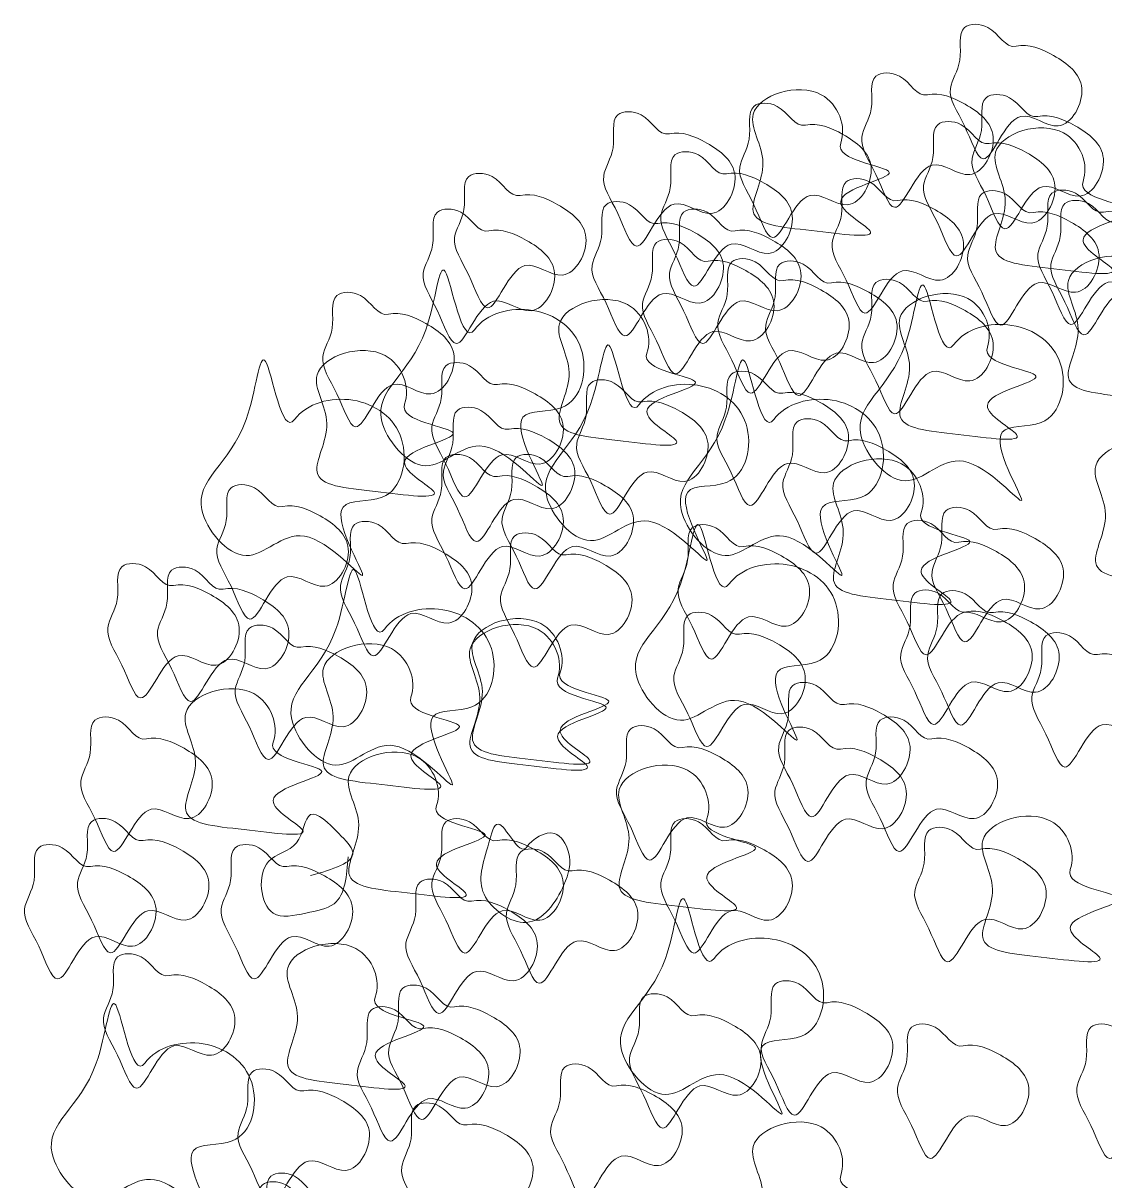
# Model space of a CAD drawing. Header units: millimetres. Extents: x -37049 to 129367, y 25385 to 90033.
# Drawn here: x 27670 to 28342, y 54739 to 55459 of the extents above; entities that cross this region are included whole.
import ezdxf

# ---------------------------------------------------------------- set-up
doc = ezdxf.new("R2010")
doc.units = ezdxf.units.MM
doc.header["$MEASUREMENT"] = 0
doc.layers.add('NCAY', color=3, linetype='Continuous', lineweight=13)

# ---------------------------------------------------------------- blocks, each defined once
blk = doc.blocks.new('A$C012920D8')
at = {"layer": 'NCAY', "color": 7}
for points, knots in [([(287.95, 600.75), (291.87, 601.61), (300.22, 598.2), (312.16, 589.13), (302.34, 570.81), (286.6, 585.87), (278.36, 557.51), (272.15, 577.49), (265.11, 586.58), (272.2, 596.07), (268.79, 607.92), (281.49, 607.9), (284.53, 600), (287.95, 600.75)], [0, 0, 0, 0, 35.805676, 75.812995, 116.743905, 152.549581, 204.804074, 239.782103, 276.844786, 304.278996, 334.948333, 356.659955, 387.961927, 387.961927, 387.961927, 387.961927]), ([(260.4, 585.63), (264.32, 586.49), (272.67, 583.08), (284.61, 574.01), (274.79, 555.69), (259.05, 570.75), (250.81, 542.39), (244.6, 562.37), (237.56, 571.46), (244.65, 580.95), (241.24, 592.8), (253.94, 592.78), (256.97, 584.88), (260.4, 585.63)], [0, 0, 0, 0, 35.805676, 75.812995, 116.743905, 152.549581, 204.804074, 239.782103, 276.844786, 304.278996, 334.948333, 356.659955, 387.961927, 387.961927, 387.961927, 387.961927]), ([(233.39, 570.58), (235.29, 575.66), (229.18, 592.46), (199.25, 582.94), (213.14, 564.9), (200.82, 545.54), (221.95, 544.02), (252.18, 539.61), (222.41, 554.86), (264.52, 562.12), (231.34, 565.08), (233.39, 570.58)], [0, 0, 0, 0, 48.398014, 113.887852, 159.708756, 205.529659, 262.421935, 316.401106, 354.547378, 406.989236, 459.430999, 459.430999, 459.430999, 459.430999]), ([(222.43, 576.22), (226.35, 577.08), (234.7, 573.67), (246.64, 564.6), (236.82, 546.28), (221.08, 561.34), (212.84, 532.99), (206.63, 552.96), (199.59, 562.05), (206.68, 571.54), (203.27, 583.39), (215.97, 583.37), (219.01, 575.48), (222.43, 576.22)], [0, 0, 0, 0, 35.805676, 75.812995, 116.743905, 152.549581, 204.804074, 239.782103, 276.844786, 304.278996, 334.948333, 356.659955, 387.961927, 387.961927, 387.961927, 387.961927]), ([(294.67, 578.91), (298.59, 579.77), (306.94, 576.36), (318.88, 567.29), (309.06, 548.97), (293.32, 564.03), (285.08, 535.67), (278.87, 555.65), (271.83, 564.74), (278.92, 574.23), (275.51, 586.08), (288.21, 586.06), (291.25, 578.16), (294.67, 578.91)], [0, 0, 0, 0, 35.805676, 75.812995, 116.743905, 152.549581, 204.804074, 239.782103, 276.844786, 304.278996, 334.948333, 356.659955, 387.961927, 387.961927, 387.961927, 387.961927]), ([(180.1, 573.54), (184.01, 574.39), (192.36, 570.99), (204.3, 561.92), (194.49, 543.59), (178.75, 558.65), (170.51, 530.3), (164.29, 550.28), (157.26, 559.36), (164.35, 568.86), (160.94, 580.71), (173.64, 580.69), (176.67, 572.79), (180.1, 573.54)], [0, 0, 0, 0, 35.805676, 75.812995, 116.743905, 152.549581, 204.804074, 239.782103, 276.844786, 304.278996, 334.948333, 356.659955, 387.961927, 387.961927, 387.961927, 387.961927]), ([(279.61, 570.51), (283.53, 571.37), (291.88, 567.96), (303.81, 558.89), (294, 540.57), (278.26, 555.63), (270.02, 527.27), (263.81, 547.25), (256.77, 556.34), (263.86, 565.83), (260.45, 577.68), (273.15, 577.66), (276.18, 569.76), (279.61, 570.51)], [0, 0, 0, 0, 35.805676, 75.812995, 116.743905, 152.549581, 204.804074, 239.782103, 276.844786, 304.278996, 334.948333, 356.659955, 387.961927, 387.961927, 387.961927, 387.961927]), ([(308.77, 558.7), (310.66, 563.78), (304.56, 580.58), (274.62, 571.05), (288.51, 553.02), (276.19, 533.65), (297.32, 532.13), (327.55, 527.72), (297.79, 542.97), (339.9, 550.23), (306.71, 553.2), (308.77, 558.7)], [0, 0, 0, 0, 48.398014, 113.887852, 159.708756, 205.529659, 262.421935, 316.401106, 354.547378, 406.989236, 459.430999, 459.430999, 459.430999, 459.430999]), ([(197.9, 561.1), (201.82, 561.96), (210.17, 558.55), (222.11, 549.48), (212.3, 531.16), (196.55, 546.22), (188.32, 517.87), (182.1, 537.84), (175.07, 546.93), (182.16, 556.42), (178.74, 568.27), (191.45, 568.25), (194.48, 560.36), (197.9, 561.1)], [0, 0, 0, 0, 35.805676, 75.812995, 116.743905, 152.549581, 204.804074, 239.782103, 276.844786, 304.278996, 334.948333, 356.659955, 387.961927, 387.961927, 387.961927, 387.961927]), ([(133.73, 554.38), (137.65, 555.24), (146, 551.83), (157.93, 542.76), (148.12, 524.44), (132.38, 539.5), (124.14, 511.15), (117.93, 531.12), (110.89, 540.21), (117.98, 549.7), (114.57, 561.55), (127.27, 561.53), (130.3, 553.64), (133.73, 554.38)], [0, 0, 0, 0, 35.805676, 75.812995, 116.743905, 152.549581, 204.804074, 239.782103, 276.844786, 304.278996, 334.948333, 356.659955, 387.961927, 387.961927, 387.961927, 387.961927]), ([(251.16, 552.75), (255.08, 553.61), (263.43, 550.2), (275.36, 541.13), (265.55, 522.81), (249.81, 537.87), (241.57, 509.51), (235.36, 529.49), (228.32, 538.58), (235.41, 548.07), (232, 559.92), (244.7, 559.9), (247.73, 552), (251.16, 552.75)], [0, 0, 0, 0, 35.805676, 75.812995, 116.743905, 152.549581, 204.804074, 239.782103, 276.844786, 304.278996, 334.948333, 356.659955, 387.961927, 387.961927, 387.961927, 387.961927]), ([(293.33, 549.01), (297.25, 549.86), (305.6, 546.46), (317.53, 537.39), (307.72, 519.06), (291.98, 534.12), (283.74, 505.77), (277.53, 525.75), (270.49, 534.83), (277.58, 544.33), (274.17, 556.18), (286.87, 556.16), (289.9, 548.26), (293.33, 549.01)], [0, 0, 0, 0, 35.805676, 75.812995, 116.743905, 152.549581, 204.804074, 239.782103, 276.844786, 304.278996, 334.948333, 356.659955, 387.961927, 387.961927, 387.961927, 387.961927]), ([(315.17, 549.2), (319.09, 550.06), (327.44, 546.65), (339.38, 537.58), (329.56, 519.25), (313.82, 534.32), (305.58, 505.96), (299.37, 525.94), (292.33, 535.02), (299.42, 544.52), (296.01, 556.37), (308.71, 556.35), (311.75, 548.45), (315.17, 549.2)], [0, 0, 0, 0, 35.805676, 75.812995, 116.743905, 152.549581, 204.804074, 239.782103, 276.844786, 304.278996, 334.948333, 356.659955, 387.961927, 387.961927, 387.961927, 387.961927]), ([(176.47, 545.65), (180.39, 546.5), (188.74, 543.1), (200.68, 534.03), (190.87, 515.7), (175.12, 530.76), (166.89, 502.41), (160.67, 522.39), (153.64, 531.47), (160.73, 540.97), (157.32, 552.82), (170.02, 552.8), (173.05, 544.9), (176.47, 545.65)], [0, 0, 0, 0, 35.805676, 75.812995, 116.743905, 152.549581, 204.804074, 239.782103, 276.844786, 304.278996, 334.948333, 356.659955, 387.961927, 387.961927, 387.961927, 387.961927]), ([(319.2, 545.98), (323.12, 546.84), (331.47, 543.43), (343.41, 534.36), (333.59, 516.04), (317.85, 531.1), (309.61, 502.75), (303.4, 522.72), (296.36, 531.81), (303.45, 541.3), (300.04, 553.15), (312.74, 553.13), (315.77, 545.24), (319.2, 545.98)], [0, 0, 0, 0, 35.805676, 75.812995, 116.743905, 152.549581, 204.804074, 239.782103, 276.844786, 304.278996, 334.948333, 356.659955, 387.961927, 387.961927, 387.961927, 387.961927]), ([(123.98, 543.3), (127.9, 544.15), (136.25, 540.75), (148.19, 531.68), (138.38, 513.35), (122.63, 528.41), (114.4, 500.06), (108.18, 520.04), (101.15, 529.12), (108.24, 538.62), (104.82, 550.47), (117.53, 550.45), (120.56, 542.55), (123.98, 543.3)], [0, 0, 0, 0, 35.805676, 75.812995, 116.743905, 152.549581, 204.804074, 239.782103, 276.844786, 304.278996, 334.948333, 356.659955, 387.961927, 387.961927, 387.961927, 387.961927]), ([(200.59, 543.3), (204.51, 544.15), (212.86, 540.75), (224.8, 531.68), (214.98, 513.35), (199.24, 528.41), (191, 500.06), (184.79, 520.04), (177.75, 529.12), (184.84, 538.62), (181.43, 550.47), (194.13, 550.45), (197.17, 542.55), (200.59, 543.3)], [0, 0, 0, 0, 35.805676, 75.812995, 116.743905, 152.549581, 204.804074, 239.782103, 276.844786, 304.278996, 334.948333, 356.659955, 387.961927, 387.961927, 387.961927, 387.961927]), ([(192.19, 533.89), (196.11, 534.74), (204.46, 531.34), (216.4, 522.27), (206.58, 503.94), (190.84, 519), (182.6, 490.65), (176.39, 510.63), (169.35, 519.71), (176.44, 529.21), (173.03, 541.06), (185.73, 541.04), (188.77, 533.14), (192.19, 533.89)], [0, 0, 0, 0, 35.805676, 75.812995, 116.743905, 152.549581, 204.804074, 239.782103, 276.844786, 304.278996, 334.948333, 356.659955, 387.961927, 387.961927, 387.961927, 387.961927]), ([(331.44, 518.87), (333.34, 523.95), (327.23, 540.75), (297.3, 531.23), (311.19, 513.19), (298.87, 493.83), (320, 492.31), (350.23, 487.9), (320.46, 503.14), (362.58, 510.4), (329.39, 513.37), (331.44, 518.87)], [0, 0, 0, 0, 48.398014, 113.887852, 159.708756, 205.529659, 262.421935, 316.401106, 354.547378, 406.989236, 459.430999, 459.430999, 459.430999, 459.430999]), ([(119.45, 512.57), (123.18, 517.74), (138.45, 521.71), (156.61, 509.02), (151.81, 485.1), (125.76, 489.78), (150.41, 450.49), (121.66, 485.78), (104.57, 462.64), (81.73, 491.24), (105.8, 500.99), (109.52, 546.8), (115.5, 507.1), (119.45, 512.57)], [0, 0, 0, 0, 56.892276, 114.471428, 171.309369, 208.400434, 273.823839, 338.674885, 395.567161, 454.351888, 547.396135, 604.234076, 664.52702, 664.52702, 664.52702, 664.52702]), ([(215.59, 527.89), (219.51, 528.74), (227.86, 525.34), (239.8, 516.27), (229.99, 497.94), (214.24, 513), (206.01, 484.65), (199.79, 504.63), (192.76, 513.71), (199.85, 523.21), (196.43, 535.06), (209.14, 535.04), (212.17, 527.14), (215.59, 527.89)], [0, 0, 0, 0, 35.805676, 75.812995, 116.743905, 152.549581, 204.804074, 239.782103, 276.844786, 304.278996, 334.948333, 356.659955, 387.961927, 387.961927, 387.961927, 387.961927]), ([(230.5, 527.17), (234.41, 528.02), (242.76, 524.62), (254.7, 515.55), (244.89, 497.22), (229.15, 512.28), (220.91, 483.93), (214.69, 503.91), (207.66, 512.99), (214.75, 522.49), (211.34, 534.34), (224.04, 534.32), (227.07, 526.42), (230.5, 527.17)], [0, 0, 0, 0, 35.805676, 75.812995, 116.743905, 152.549581, 204.804074, 239.782103, 276.844786, 304.278996, 334.948333, 356.659955, 387.961927, 387.961927, 387.961927, 387.961927]), ([(268.53, 507.92), (272.26, 513.09), (287.54, 517.06), (305.69, 504.36), (300.9, 480.44), (274.84, 485.12), (299.49, 445.84), (270.74, 481.13), (253.65, 457.99), (230.81, 486.59), (254.88, 496.34), (258.61, 542.15), (264.58, 502.44), (268.53, 507.92)], [0, 0, 0, 0, 56.892276, 114.471428, 171.309369, 208.400434, 273.823839, 338.674885, 395.567161, 454.351888, 547.396135, 604.234076, 664.52702, 664.52702, 664.52702, 664.52702]), ([(260.4, 521.46), (264.32, 522.31), (272.67, 518.91), (284.61, 509.84), (274.79, 491.51), (259.05, 506.57), (250.81, 478.22), (244.6, 498.2), (237.56, 507.28), (244.65, 516.78), (241.24, 528.63), (253.94, 528.61), (256.97, 520.71), (260.4, 521.46)], [0, 0, 0, 0, 35.805676, 75.812995, 116.743905, 152.549581, 204.804074, 239.782103, 276.844786, 304.278996, 334.948333, 356.659955, 387.961927, 387.961927, 387.961927, 387.961927]), ([(279.01, 507.19), (280.91, 512.27), (274.8, 529.07), (244.87, 519.55), (258.76, 501.51), (246.44, 482.15), (267.57, 480.63), (297.8, 476.21), (268.03, 491.46), (310.14, 498.72), (276.96, 501.69), (279.01, 507.19)], [0, 0, 0, 0, 48.398014, 113.887852, 159.708756, 205.529659, 262.421935, 316.401106, 354.547378, 406.989236, 459.430999, 459.430999, 459.430999, 459.430999]), ([(92.74, 517.42), (96.65, 518.28), (105, 514.87), (116.94, 505.8), (107.13, 487.48), (91.39, 502.54), (83.15, 474.19), (76.93, 494.16), (69.9, 503.25), (76.99, 512.74), (73.58, 524.59), (86.28, 524.57), (89.31, 516.68), (92.74, 517.42)], [0, 0, 0, 0, 35.805676, 75.812995, 116.743905, 152.549581, 204.804074, 239.782103, 276.844786, 304.278996, 334.948333, 356.659955, 387.961927, 387.961927, 387.961927, 387.961927]), ([(173.11, 505.33), (175, 510.41), (168.9, 527.21), (138.96, 517.69), (152.85, 499.65), (140.53, 480.29), (161.66, 478.77), (191.89, 474.36), (162.13, 489.6), (204.24, 496.86), (171.05, 499.83), (173.11, 505.33)], [0, 0, 0, 0, 48.398014, 113.887852, 159.708756, 205.529659, 262.421935, 316.401106, 354.547378, 406.989236, 459.430999, 459.430999, 459.430999, 459.430999]), ([(97.74, 489.48), (99.63, 494.56), (93.53, 511.36), (63.59, 501.84), (77.48, 483.8), (65.16, 464.44), (86.29, 462.92), (116.52, 458.51), (86.76, 473.75), (128.87, 481.02), (95.68, 483.98), (97.74, 489.48)], [0, 0, 0, 0, 48.398014, 113.887852, 159.708756, 205.529659, 262.421935, 316.401106, 354.547378, 406.989236, 459.430999, 459.430999, 459.430999, 459.430999]), ([(170.7, 489.31), (174.42, 494.47), (189.7, 498.45), (207.86, 485.75), (203.06, 461.83), (177.01, 466.51), (201.66, 427.23), (172.9, 462.52), (155.82, 439.37), (132.97, 467.98), (157.04, 477.72), (160.77, 523.54), (166.74, 483.83), (170.7, 489.31)], [0, 0, 0, 0, 56.892276, 114.471428, 171.309369, 208.400434, 273.823839, 338.674885, 395.567161, 454.351888, 547.396135, 604.234076, 664.52702, 664.52702, 664.52702, 664.52702]), ([(63.54, 484.65), (67.27, 489.82), (82.55, 493.79), (100.7, 481.1), (95.91, 457.18), (69.85, 461.86), (94.5, 422.57), (65.75, 457.87), (48.66, 434.72), (25.82, 463.32), (49.89, 473.07), (53.62, 518.88), (59.59, 479.18), (63.54, 484.65)], [0, 0, 0, 0, 56.892276, 114.471428, 171.309369, 208.400434, 273.823839, 338.674885, 395.567161, 454.351888, 547.396135, 604.234076, 664.52702, 664.52702, 664.52702, 664.52702]), ([(212.62, 484.65), (216.35, 489.82), (231.63, 493.79), (249.78, 481.1), (244.99, 457.18), (218.94, 461.86), (243.59, 422.57), (214.83, 457.87), (197.74, 434.72), (174.9, 463.32), (198.97, 473.07), (202.7, 518.88), (208.67, 479.18), (212.62, 484.65)], [0, 0, 0, 0, 56.892276, 114.471428, 171.309369, 208.400434, 273.823839, 338.674885, 395.567161, 454.351888, 547.396135, 604.234076, 664.52702, 664.52702, 664.52702, 664.52702]), ([(126.67, 495.58), (130.59, 496.44), (138.94, 493.03), (150.88, 483.96), (141.06, 465.64), (125.32, 480.7), (117.08, 452.35), (110.87, 472.32), (103.83, 481.41), (110.92, 490.9), (107.51, 502.75), (120.21, 502.73), (123.25, 494.84), (126.67, 495.58)], [0, 0, 0, 0, 35.805676, 75.812995, 116.743905, 152.549581, 204.804074, 239.782103, 276.844786, 304.278996, 334.948333, 356.659955, 387.961927, 387.961927, 387.961927, 387.961927]), ([(171.7, 490.21), (175.61, 491.06), (183.96, 487.66), (195.9, 478.59), (186.09, 460.26), (170.35, 475.32), (162.11, 446.97), (155.89, 466.95), (148.86, 476.03), (155.95, 485.53), (152.54, 497.38), (165.24, 497.36), (168.27, 489.46), (171.7, 490.21)], [0, 0, 0, 0, 35.805676, 75.812995, 116.743905, 152.549581, 204.804074, 239.782103, 276.844786, 304.278996, 334.948333, 356.659955, 387.961927, 387.961927, 387.961927, 387.961927]), ([(215.38, 492.9), (219.29, 493.75), (227.64, 490.35), (239.58, 481.28), (229.77, 462.95), (214.03, 478.01), (205.79, 449.66), (199.57, 469.64), (192.54, 478.72), (199.63, 488.22), (196.22, 500.07), (208.92, 500.05), (211.95, 492.15), (215.38, 492.9)], [0, 0, 0, 0, 35.805676, 75.812995, 116.743905, 152.549581, 204.804074, 239.782103, 276.844786, 304.278996, 334.948333, 356.659955, 387.961927, 387.961927, 387.961927, 387.961927]), ([(130.24, 481.71), (134.16, 482.57), (142.51, 479.16), (154.45, 470.09), (144.63, 451.76), (128.89, 466.83), (120.65, 438.47), (114.44, 458.45), (107.4, 467.53), (114.49, 477.03), (111.08, 488.88), (123.78, 488.86), (126.82, 480.96), (130.24, 481.71)], [0, 0, 0, 0, 35.805676, 75.812995, 116.743905, 152.549581, 204.804074, 239.782103, 276.844786, 304.278996, 334.948333, 356.659955, 387.961927, 387.961927, 387.961927, 387.961927]), ([(235.87, 478.11), (239.79, 478.97), (248.14, 475.56), (260.08, 466.49), (250.26, 448.17), (234.52, 463.23), (226.28, 434.87), (220.07, 454.85), (213.03, 463.94), (220.12, 473.43), (216.71, 485.28), (229.41, 485.26), (232.45, 477.36), (235.87, 478.11)], [0, 0, 0, 0, 35.805676, 75.812995, 116.743905, 152.549581, 204.804074, 239.782103, 276.844786, 304.278996, 334.948333, 356.659955, 387.961927, 387.961927, 387.961927, 387.961927]), ([(339.94, 461.24), (341.83, 466.32), (335.73, 483.12), (305.79, 473.59), (319.68, 455.56), (307.36, 436.19), (328.49, 434.68), (358.72, 430.26), (328.96, 445.51), (371.07, 452.77), (337.88, 455.74), (339.94, 461.24)], [0, 0, 0, 0, 48.398014, 113.887852, 159.708756, 205.529659, 262.421935, 316.401106, 354.547378, 406.989236, 459.430999, 459.430999, 459.430999, 459.430999]), ([(126.67, 467.02), (130.59, 467.88), (138.94, 464.47), (150.88, 455.4), (141.06, 437.08), (125.32, 452.14), (117.08, 423.79), (110.87, 443.76), (103.83, 452.85), (110.92, 462.34), (107.51, 474.19), (120.21, 474.17), (123.25, 466.28), (126.67, 467.02)], [0, 0, 0, 0, 35.805676, 75.812995, 116.743905, 152.549581, 204.804074, 239.782103, 276.844786, 304.278996, 334.948333, 356.659955, 387.961927, 387.961927, 387.961927, 387.961927]), ([(148.51, 467.02), (152.43, 467.88), (160.78, 464.47), (172.72, 455.4), (162.9, 437.08), (147.16, 452.14), (138.92, 423.79), (132.71, 443.76), (125.67, 452.85), (132.76, 462.34), (129.35, 474.19), (142.05, 474.17), (145.09, 466.28), (148.51, 467.02)], [0, 0, 0, 0, 35.805676, 75.812995, 116.743905, 152.549581, 204.804074, 239.782103, 276.844786, 304.278996, 334.948333, 356.659955, 387.961927, 387.961927, 387.961927, 387.961927]), ([(258.4, 455.8), (260.29, 460.88), (254.19, 477.68), (224.25, 468.16), (238.14, 450.12), (225.82, 430.76), (246.95, 429.24), (277.18, 424.83), (247.42, 440.08), (289.53, 447.34), (256.34, 450.3), (258.4, 455.8)], [0, 0, 0, 0, 48.398014, 113.887852, 159.708756, 205.529659, 262.421935, 316.401106, 354.547378, 406.989236, 459.430999, 459.430999, 459.430999, 459.430999]), ([(59.81, 457.62), (63.73, 458.47), (72.08, 455.07), (84.01, 446), (74.2, 427.67), (58.46, 442.73), (50.22, 414.38), (44.01, 434.36), (36.97, 443.44), (44.06, 452.94), (40.65, 464.79), (53.35, 464.77), (56.38, 456.87), (59.81, 457.62)], [0, 0, 0, 0, 35.805676, 75.812995, 116.743905, 152.549581, 204.804074, 239.782103, 276.844786, 304.278996, 334.948333, 356.659955, 387.961927, 387.961927, 387.961927, 387.961927]), ([(282.24, 450.56), (286.16, 451.42), (294.51, 448.01), (306.45, 438.94), (296.63, 420.61), (280.89, 435.68), (272.65, 407.32), (266.44, 427.3), (259.4, 436.38), (266.49, 445.88), (263.08, 457.73), (275.78, 457.71), (278.81, 449.81), (282.24, 450.56)], [0, 0, 0, 0, 35.805676, 75.812995, 116.743905, 152.549581, 204.804074, 239.782103, 276.844786, 304.278996, 334.948333, 356.659955, 387.961927, 387.961927, 387.961927, 387.961927]), ([(198.65, 433.47), (202.38, 438.64), (217.65, 442.61), (235.81, 429.91), (231.01, 405.99), (204.96, 410.67), (229.61, 371.39), (200.86, 406.68), (183.77, 383.53), (160.93, 412.14), (185, 421.88), (188.72, 467.7), (194.7, 427.99), (198.65, 433.47)], [0, 0, 0, 0, 56.892276, 114.471428, 171.309369, 208.400434, 273.823839, 338.674885, 395.567161, 454.351888, 547.396135, 604.234076, 664.52702, 664.52702, 664.52702, 664.52702]), ([(270.14, 446.53), (274.06, 447.38), (282.41, 443.98), (294.35, 434.91), (284.54, 416.58), (268.79, 431.64), (260.56, 403.29), (254.34, 423.27), (247.31, 432.35), (254.4, 441.85), (250.98, 453.7), (263.69, 453.68), (266.72, 445.78), (270.14, 446.53)], [0, 0, 0, 0, 35.805676, 75.812995, 116.743905, 152.549581, 204.804074, 239.782103, 276.844786, 304.278996, 334.948333, 356.659955, 387.961927, 387.961927, 387.961927, 387.961927]), ([(98.24, 446.19), (102.15, 447.04), (110.5, 443.64), (122.44, 434.57), (112.63, 416.24), (96.89, 431.31), (88.65, 402.95), (82.43, 422.93), (75.4, 432.01), (82.49, 441.51), (79.08, 453.36), (91.78, 453.34), (94.81, 445.44), (98.24, 446.19)], [0, 0, 0, 0, 35.805676, 75.812995, 116.743905, 152.549581, 204.804074, 239.782103, 276.844786, 304.278996, 334.948333, 356.659955, 387.961927, 387.961927, 387.961927, 387.961927]), ([(203.28, 445.18), (207.2, 446.04), (215.55, 442.63), (227.49, 433.56), (217.67, 415.24), (201.93, 430.3), (193.69, 401.95), (187.48, 421.92), (180.44, 431.01), (187.53, 440.5), (184.12, 452.35), (196.82, 452.33), (199.85, 444.44), (203.28, 445.18)], [0, 0, 0, 0, 35.805676, 75.812995, 116.743905, 152.549581, 204.804074, 239.782103, 276.844786, 304.278996, 334.948333, 356.659955, 387.961927, 387.961927, 387.961927, 387.961927]), ([(148.02, 442.64), (151.94, 443.49), (160.29, 440.09), (172.23, 431.02), (162.42, 412.69), (146.67, 427.75), (138.44, 399.4), (132.22, 419.38), (125.19, 428.46), (132.28, 437.96), (128.86, 449.81), (141.57, 449.79), (144.6, 441.89), (148.02, 442.64)], [0, 0, 0, 0, 35.805676, 75.812995, 116.743905, 152.549581, 204.804074, 239.782103, 276.844786, 304.278996, 334.948333, 356.659955, 387.961927, 387.961927, 387.961927, 387.961927]), ([(25.87, 433.09), (29.79, 433.94), (38.14, 430.54), (50.08, 421.47), (40.26, 403.14), (24.52, 418.2), (16.28, 389.85), (10.07, 409.83), (3.03, 418.91), (10.12, 428.41), (6.71, 440.26), (19.41, 440.24), (22.45, 432.34), (25.87, 433.09)], [0, 0, 0, 0, 35.805676, 75.812995, 116.743905, 152.549581, 204.804074, 239.782103, 276.844786, 304.278996, 334.948333, 356.659955, 387.961927, 387.961927, 387.961927, 387.961927]), ([(41.33, 431.98), (45.25, 432.84), (53.6, 429.43), (65.54, 420.36), (55.72, 402.03), (39.98, 417.1), (31.75, 388.74), (25.53, 408.72), (18.49, 417.81), (25.58, 427.3), (22.17, 439.15), (34.88, 439.13), (37.91, 431.23), (41.33, 431.98)], [0, 0, 0, 0, 35.805676, 75.812995, 116.743905, 152.549581, 204.804074, 239.782103, 276.844786, 304.278996, 334.948333, 356.659955, 387.961927, 387.961927, 387.961927, 387.961927]), ([(91.5, 419.51), (95.22, 424.68), (110.5, 428.65), (128.66, 415.95), (123.86, 392.03), (97.81, 396.71), (122.46, 357.43), (93.7, 392.72), (76.62, 369.57), (53.78, 398.18), (77.84, 407.92), (81.57, 453.74), (87.54, 414.03), (91.5, 419.51)], [0, 0, 0, 0, 56.892276, 114.471428, 171.309369, 208.400434, 273.823839, 338.674885, 395.567161, 454.351888, 547.396135, 604.234076, 664.52702, 664.52702, 664.52702, 664.52702]), ([(272.5, 424.88), (276.41, 425.73), (284.76, 422.33), (296.7, 413.26), (286.89, 394.93), (271.15, 409.99), (262.91, 381.64), (256.69, 401.62), (249.66, 410.7), (256.75, 420.2), (253.34, 432.05), (266.04, 432.03), (269.07, 424.13), (272.5, 424.88)], [0, 0, 0, 0, 35.805676, 75.812995, 116.743905, 152.549581, 204.804074, 239.782103, 276.844786, 304.278996, 334.948333, 356.659955, 387.961927, 387.961927, 387.961927, 387.961927]), ([(280.9, 424.69), (284.81, 425.54), (293.16, 422.14), (305.1, 413.07), (295.29, 394.74), (279.55, 409.8), (271.31, 381.45), (265.09, 401.43), (258.06, 410.51), (265.15, 420.01), (261.74, 431.86), (274.44, 431.84), (277.47, 423.94), (280.9, 424.69)], [0, 0, 0, 0, 35.805676, 75.812995, 116.743905, 152.549581, 204.804074, 239.782103, 276.844786, 304.278996, 334.948333, 356.659955, 387.961927, 387.961927, 387.961927, 387.961927]), ([(146.12, 406.15), (148.02, 411.23), (141.91, 428.03), (111.97, 418.51), (125.86, 400.47), (113.55, 381.11), (134.67, 379.59), (164.91, 375.18), (135.14, 390.43), (177.25, 397.69), (144.07, 400.65), (146.12, 406.15)], [0, 0, 0, 0, 48.398014, 113.887852, 159.708756, 205.529659, 262.421935, 316.401106, 354.547378, 406.989236, 459.430999, 459.430999, 459.430999, 459.430999]), ([(201.94, 417.97), (205.85, 418.82), (214.2, 415.42), (226.14, 406.35), (216.33, 388.02), (200.59, 403.08), (192.35, 374.73), (186.13, 394.71), (179.1, 403.79), (186.19, 413.29), (182.78, 425.14), (195.48, 425.12), (198.51, 417.22), (201.94, 417.97)], [0, 0, 0, 0, 35.805676, 75.812995, 116.743905, 152.549581, 204.804074, 239.782103, 276.844786, 304.278996, 334.948333, 356.659955, 387.961927, 387.961927, 387.961927, 387.961927]), ([(145.34, 404.3), (147.24, 409.37), (141.13, 426.17), (111.19, 416.65), (125.08, 398.61), (112.76, 379.25), (133.89, 377.73), (164.12, 373.32), (134.36, 388.57), (176.47, 395.83), (143.28, 398.79), (145.34, 404.3)], [0, 0, 0, 0, 48.398014, 113.887852, 159.708756, 205.529659, 262.421935, 316.401106, 354.547378, 406.989236, 459.430999, 459.430999, 459.430999, 459.430999]), ([(65.52, 413.94), (69.44, 414.79), (77.79, 411.39), (89.73, 402.32), (79.91, 383.99), (64.17, 399.05), (55.93, 370.7), (49.72, 390.68), (42.68, 399.76), (49.77, 409.26), (46.36, 421.11), (59.06, 421.09), (62.09, 413.19), (65.52, 413.94)], [0, 0, 0, 0, 35.805676, 75.812995, 116.743905, 152.549581, 204.804074, 239.782103, 276.844786, 304.278996, 334.948333, 356.659955, 387.961927, 387.961927, 387.961927, 387.961927]), ([(313.3, 411.63), (317.21, 412.49), (325.56, 409.08), (337.5, 400.01), (327.69, 381.68), (311.95, 396.75), (303.71, 368.39), (297.49, 388.37), (290.46, 397.45), (297.55, 406.95), (294.14, 418.8), (306.84, 418.78), (309.87, 410.88), (313.3, 411.63)], [0, 0, 0, 0, 35.805676, 75.812995, 116.743905, 152.549581, 204.804074, 239.782103, 276.844786, 304.278996, 334.948333, 356.659955, 387.961927, 387.961927, 387.961927, 387.961927]), ([(99.72, 398.35), (101.62, 403.43), (95.51, 420.23), (65.57, 410.71), (79.46, 392.67), (67.14, 373.31), (88.27, 371.79), (118.5, 367.38), (88.74, 382.62), (130.85, 389.88), (97.66, 392.85), (99.72, 398.35)], [0, 0, 0, 0, 48.398014, 113.887852, 159.708756, 205.529659, 262.421935, 316.401106, 354.547378, 406.989236, 459.430999, 459.430999, 459.430999, 459.430999]), ([(56.87, 384.36), (58.76, 389.44), (52.66, 406.24), (22.72, 396.72), (36.61, 378.68), (24.29, 359.32), (45.42, 357.8), (75.65, 353.39), (45.89, 368.63), (88, 375.89), (54.81, 378.86), (56.87, 384.36)], [0, 0, 0, 0, 48.398014, 113.887852, 159.708756, 205.529659, 262.421935, 316.401106, 354.547378, 406.989236, 459.430999, 459.430999, 459.430999, 459.430999]), ([(234.53, 396.13), (238.45, 396.98), (246.8, 393.58), (258.73, 384.51), (248.92, 366.18), (233.18, 381.24), (224.94, 352.89), (218.73, 372.87), (211.69, 381.95), (218.78, 391.45), (215.37, 403.3), (228.07, 403.28), (231.1, 395.38), (234.53, 396.13)], [0, 0, 0, 0, 35.805676, 75.812995, 116.743905, 152.549581, 204.804074, 239.782103, 276.844786, 304.278996, 334.948333, 356.659955, 387.961927, 387.961927, 387.961927, 387.961927]), ([(17.47, 385.38), (21.39, 386.23), (29.74, 382.83), (41.68, 373.76), (31.86, 355.43), (16.12, 370.49), (7.88, 342.14), (1.67, 362.12), (-5.37, 371.2), (1.72, 380.7), (-1.69, 392.55), (11.01, 392.53), (14.05, 384.63), (17.47, 385.38)], [0, 0, 0, 0, 35.805676, 75.812995, 116.743905, 152.549581, 204.804074, 239.782103, 276.844786, 304.278996, 334.948333, 356.659955, 387.961927, 387.961927, 387.961927, 387.961927]), ([(261.74, 385.38), (265.66, 386.23), (274.01, 382.83), (285.95, 373.76), (276.14, 355.43), (260.39, 370.49), (252.16, 342.14), (245.94, 362.12), (238.91, 371.2), (246, 380.7), (242.58, 392.55), (255.29, 392.53), (258.32, 384.63), (261.74, 385.38)], [0, 0, 0, 0, 35.805676, 75.812995, 116.743905, 152.549581, 204.804074, 239.782103, 276.844786, 304.278996, 334.948333, 356.659955, 387.961927, 387.961927, 387.961927, 387.961927]), ([(184.13, 382.69), (188.05, 383.54), (196.4, 380.14), (208.33, 371.07), (198.52, 352.74), (182.78, 367.8), (174.54, 339.45), (168.33, 359.43), (161.29, 368.51), (168.38, 378.01), (164.97, 389.86), (177.67, 389.84), (180.7, 381.94), (184.13, 382.69)], [0, 0, 0, 0, 35.805676, 75.812995, 116.743905, 152.549581, 204.804074, 239.782103, 276.844786, 304.278996, 334.948333, 356.659955, 387.961927, 387.961927, 387.961927, 387.961927]), ([(233.38, 382.25), (237.29, 383.11), (245.65, 379.7), (257.58, 370.63), (247.77, 352.3), (232.03, 367.37), (223.79, 339.01), (217.58, 358.99), (210.54, 368.08), (217.63, 377.57), (214.22, 389.42), (226.92, 389.4), (229.95, 381.5), (233.38, 382.25)], [0, 0, 0, 0, 35.805676, 75.812995, 116.743905, 152.549581, 204.804074, 239.782103, 276.844786, 304.278996, 334.948333, 356.659955, 387.961927, 387.961927, 387.961927, 387.961927]), ([(107.65, 364.67), (109.55, 369.75), (103.44, 386.55), (73.51, 377.03), (87.4, 358.99), (75.08, 339.63), (96.21, 338.11), (126.44, 333.7), (96.67, 348.95), (138.78, 356.21), (105.6, 359.17), (107.65, 364.67)], [0, 0, 0, 0, 48.398014, 113.887852, 159.708756, 205.529659, 262.421935, 316.401106, 354.547378, 406.989236, 459.430999, 459.430999, 459.430999, 459.430999]), ([(191.74, 360.59), (193.64, 365.67), (187.53, 382.47), (157.59, 372.95), (171.48, 354.91), (159.17, 335.54), (180.29, 334.03), (210.53, 329.61), (180.76, 344.86), (222.87, 352.12), (189.69, 355.09), (191.74, 360.59)], [0, 0, 0, 0, 48.398014, 113.887852, 159.708756, 205.529659, 262.421935, 316.401106, 354.547378, 406.989236, 459.430999, 459.430999, 459.430999, 459.430999]), ([(304.8, 344.74), (306.7, 349.82), (300.59, 366.62), (270.65, 357.1), (284.54, 339.06), (272.22, 319.7), (293.35, 318.18), (323.58, 313.76), (293.82, 329.01), (335.93, 336.27), (302.74, 339.24), (304.8, 344.74)], [0, 0, 0, 0, 48.398014, 113.887852, 159.708756, 205.529659, 262.421935, 316.401106, 354.547378, 406.989236, 459.430999, 459.430999, 459.430999, 459.430999]), ([(16.44, 353.83), (20.36, 354.69), (28.71, 351.28), (40.64, 342.21), (30.83, 323.89), (15.09, 338.95), (6.85, 310.6), (0.64, 330.57), (-6.4, 339.66), (0.69, 349.15), (-2.72, 361), (9.98, 360.98), (13.01, 353.09), (16.44, 353.83)], [0, 0, 0, 0, 35.805676, 75.812995, 116.743905, 152.549581, 204.804074, 239.782103, 276.844786, 304.278996, 334.948333, 356.659955, 387.961927, 387.961927, 387.961927, 387.961927]), ([(68.5, 342.9), (75.31, 344.86), (85.43, 347.76), (76.62, 356.66), (67.12, 366.3), (65.76, 350.43), (51.26, 349.42), (53.31, 328.02), (66.82, 331.34), (79.04, 333.36), (79.74, 342.84), (80.18, 348.73)], [0, 0, 0, 0, 44.695069, 66.390298, 97.692374, 126.79412, 158.096196, 206.002703, 236.399262, 263.859794, 309.146076, 309.146076, 309.146076, 309.146076]), ([(126.67, 353.79), (130.59, 354.65), (138.94, 351.24), (150.88, 342.17), (141.06, 323.85), (125.32, 338.91), (117.08, 310.55), (110.87, 330.53), (103.83, 339.62), (110.92, 349.11), (107.51, 360.96), (120.21, 360.94), (123.25, 353.04), (126.67, 353.79)], [0, 0, 0, 0, 35.805676, 75.812995, 116.743905, 152.549581, 204.804074, 239.782103, 276.844786, 304.278996, 334.948333, 356.659955, 387.961927, 387.961927, 387.961927, 387.961927]), ([(197.9, 353.79), (201.82, 354.65), (210.17, 351.24), (222.11, 342.17), (212.3, 323.85), (196.55, 338.91), (188.32, 310.55), (182.1, 330.53), (175.07, 339.62), (182.16, 349.11), (178.74, 360.96), (191.45, 360.94), (194.48, 353.04), (197.9, 353.79)], [0, 0, 0, 0, 35.805676, 75.812995, 116.743905, 152.549581, 204.804074, 239.782103, 276.844786, 304.278996, 334.948333, 356.659955, 387.961927, 387.961927, 387.961927, 387.961927]), ([(135.62, 351.65), (137.57, 354.26), (144.41, 358.9), (150.31, 348.95), (147.4, 338.18), (136.93, 323.16), (118.54, 337.23), (122.77, 348.09), (126.89, 364.55), (133.35, 348.61), (135.62, 351.65)], [0, 0, 0, 0, 29.12278, 50.81801, 81.487531, 130.586577, 177.539437, 225.445944, 244.84716, 278.74556, 278.74556, 278.74556, 278.74556]), ([(276.86, 351.1), (280.78, 351.96), (289.13, 348.55), (301.07, 339.48), (291.26, 321.16), (275.51, 336.22), (267.28, 307.87), (261.06, 327.84), (254.03, 336.93), (261.12, 346.42), (257.7, 358.27), (270.41, 358.25), (273.44, 350.36), (276.86, 351.1)], [0, 0, 0, 0, 35.805676, 75.812995, 116.743905, 152.549581, 204.804074, 239.782103, 276.844786, 304.278996, 334.948333, 356.659955, 387.961927, 387.961927, 387.961927, 387.961927]), ([(0, 345.73), (3.92, 346.58), (12.27, 343.18), (24.21, 334.11), (14.39, 315.78), (-1.35, 330.84), (-9.59, 302.49), (-15.8, 322.47), (-22.84, 331.55), (-15.75, 341.05), (-19.16, 352.9), (-6.46, 352.88), (-3.43, 344.98), (0, 345.73)], [0, 0, 0, 0, 35.805676, 75.812995, 116.743905, 152.549581, 204.804074, 239.782103, 276.844786, 304.278996, 334.948333, 356.659955, 387.961927, 387.961927, 387.961927, 387.961927]), ([(61.15, 345.73), (65.07, 346.58), (73.42, 343.18), (85.36, 334.11), (75.54, 315.78), (59.8, 330.84), (51.56, 302.49), (45.35, 322.47), (38.31, 331.55), (45.4, 341.05), (41.99, 352.9), (54.69, 352.88), (57.73, 344.98), (61.15, 345.73)], [0, 0, 0, 0, 35.805676, 75.812995, 116.743905, 152.549581, 204.804074, 239.782103, 276.844786, 304.278996, 334.948333, 356.659955, 387.961927, 387.961927, 387.961927, 387.961927]), ([(149.86, 344.38), (153.77, 345.24), (162.12, 341.83), (174.06, 332.76), (164.25, 314.44), (148.51, 329.5), (140.27, 301.15), (134.05, 321.12), (127.02, 330.21), (134.11, 339.7), (130.7, 351.55), (143.4, 351.53), (146.43, 343.64), (149.86, 344.38)], [0, 0, 0, 0, 35.805676, 75.812995, 116.743905, 152.549581, 204.804074, 239.782103, 276.844786, 304.278996, 334.948333, 356.659955, 387.961927, 387.961927, 387.961927, 387.961927]), ([(118.61, 334.98), (122.53, 335.83), (130.88, 332.43), (142.81, 323.36), (133, 305.03), (117.26, 320.09), (109.02, 291.74), (102.81, 311.72), (95.77, 320.8), (102.86, 330.3), (99.45, 342.15), (112.15, 342.13), (115.18, 334.23), (118.61, 334.98)], [0, 0, 0, 0, 35.805676, 75.812995, 116.743905, 152.549581, 204.804074, 239.782103, 276.844786, 304.278996, 334.948333, 356.659955, 387.961927, 387.961927, 387.961927, 387.961927]), ([(193.99, 317.14), (197.72, 322.3), (212.99, 326.28), (231.15, 313.58), (226.35, 289.66), (200.3, 294.34), (224.95, 255.06), (196.2, 290.35), (179.11, 267.2), (156.27, 295.81), (180.34, 305.55), (184.06, 351.37), (190.04, 311.66), (193.99, 317.14)], [0, 0, 0, 0, 56.892276, 114.471428, 171.309369, 208.400434, 273.823839, 338.674885, 395.567161, 454.351888, 547.396135, 604.234076, 664.52702, 664.52702, 664.52702, 664.52702]), ([(88.6, 305.12), (90.5, 310.2), (84.39, 327), (54.45, 317.48), (68.34, 299.44), (56.03, 280.07), (77.15, 278.56), (107.39, 274.14), (77.62, 289.39), (119.73, 296.65), (86.55, 299.62), (88.6, 305.12)], [0, 0, 0, 0, 48.398014, 113.887852, 159.708756, 205.529659, 262.421935, 316.401106, 354.547378, 406.989236, 459.430999, 459.430999, 459.430999, 459.430999]), ([(24.53, 311.79), (28.45, 312.65), (36.8, 309.24), (48.73, 300.17), (38.92, 281.85), (23.18, 296.91), (14.94, 268.55), (8.73, 288.53), (1.69, 297.62), (8.78, 307.11), (5.37, 318.96), (18.07, 318.94), (21.1, 311.04), (24.53, 311.79)], [0, 0, 0, 0, 35.805676, 75.812995, 116.743905, 152.549581, 204.804074, 239.782103, 276.844786, 304.278996, 334.948333, 356.659955, 387.961927, 387.961927, 387.961927, 387.961927]), ([(229.15, 303.39), (233.07, 304.25), (241.42, 300.84), (253.36, 291.77), (243.54, 273.45), (227.8, 288.51), (219.56, 260.15), (213.35, 280.13), (206.31, 289.22), (213.4, 298.71), (209.99, 310.56), (222.69, 310.54), (225.73, 302.64), (229.15, 303.39)], [0, 0, 0, 0, 35.805676, 75.812995, 116.743905, 152.549581, 204.804074, 239.782103, 276.844786, 304.278996, 334.948333, 356.659955, 387.961927, 387.961927, 387.961927, 387.961927]), ([(113.23, 302.05), (117.15, 302.9), (125.5, 299.5), (137.44, 290.43), (127.62, 272.1), (111.88, 287.16), (103.64, 258.81), (97.43, 278.79), (90.39, 287.87), (97.48, 297.37), (94.07, 309.22), (106.77, 309.2), (109.81, 301.3), (113.23, 302.05)], [0, 0, 0, 0, 35.805676, 75.812995, 116.743905, 152.549581, 204.804074, 239.782103, 276.844786, 304.278996, 334.948333, 356.659955, 387.961927, 387.961927, 387.961927, 387.961927]), ([(188.16, 299.36), (192.08, 300.22), (200.43, 296.81), (212.37, 287.74), (202.55, 269.41), (186.81, 284.48), (178.57, 256.12), (172.36, 276.1), (165.32, 285.18), (172.41, 294.68), (169, 306.53), (181.7, 306.51), (184.73, 298.61), (188.16, 299.36)], [0, 0, 0, 0, 35.805676, 75.812995, 116.743905, 152.549581, 204.804074, 239.782103, 276.844786, 304.278996, 334.948333, 356.659955, 387.961927, 387.961927, 387.961927, 387.961927]), ([(16.95, 284.56), (20.68, 289.73), (35.96, 293.7), (54.11, 281.01), (49.32, 257.09), (23.27, 261.77), (47.92, 222.48), (19.16, 257.78), (2.07, 234.63), (-20.77, 263.23), (3.3, 272.98), (7.03, 318.79), (13, 279.09), (16.95, 284.56)], [0, 0, 0, 0, 56.892276, 114.471428, 171.309369, 208.400434, 273.823839, 338.674885, 395.567161, 454.351888, 547.396135, 604.234076, 664.52702, 664.52702, 664.52702, 664.52702]), ([(103.49, 295.33), (107.41, 296.18), (115.76, 292.78), (127.69, 283.71), (117.88, 265.38), (102.14, 280.44), (93.9, 252.09), (87.69, 272.07), (80.65, 281.15), (87.74, 290.65), (84.33, 302.5), (97.03, 302.48), (100.06, 294.58), (103.49, 295.33)], [0, 0, 0, 0, 35.805676, 75.812995, 116.743905, 152.549581, 204.804074, 239.782103, 276.844786, 304.278996, 334.948333, 356.659955, 387.961927, 387.961927, 387.961927, 387.961927]), ([(271.49, 289.95), (275.41, 290.81), (283.76, 287.4), (295.69, 278.33), (285.88, 260.01), (270.14, 275.07), (261.9, 246.71), (255.69, 266.69), (248.65, 275.78), (255.74, 285.27), (252.33, 297.12), (265.03, 297.1), (268.06, 289.2), (271.49, 289.95)], [0, 0, 0, 0, 35.805676, 75.812995, 116.743905, 152.549581, 204.804074, 239.782103, 276.844786, 304.278996, 334.948333, 356.659955, 387.961927, 387.961927, 387.961927, 387.961927]), ([(327.26, 289.95), (331.18, 290.81), (339.53, 287.4), (351.47, 278.33), (341.66, 260.01), (325.91, 275.07), (317.68, 246.71), (311.46, 266.69), (304.43, 275.78), (311.52, 285.27), (308.1, 297.12), (320.81, 297.1), (323.84, 289.2), (327.26, 289.95)], [0, 0, 0, 0, 35.805676, 75.812995, 116.743905, 152.549581, 204.804074, 239.782103, 276.844786, 304.278996, 334.948333, 356.659955, 387.961927, 387.961927, 387.961927, 387.961927]), ([(163.63, 277.52), (167.55, 278.38), (175.9, 274.97), (187.84, 265.9), (178.02, 247.57), (162.28, 262.64), (154.04, 234.28), (147.83, 254.26), (140.79, 263.34), (147.88, 272.84), (144.47, 284.69), (157.17, 284.67), (160.21, 276.77), (163.63, 277.52)], [0, 0, 0, 0, 35.805676, 75.812995, 116.743905, 152.549581, 204.804074, 239.782103, 276.844786, 304.278996, 334.948333, 356.659955, 387.961927, 387.961927, 387.961927, 387.961927]), ([(66.37, 275.99), (70.29, 276.85), (78.64, 273.44), (90.58, 264.37), (80.76, 246.05), (65.02, 261.11), (56.78, 232.75), (50.57, 252.73), (43.53, 261.82), (50.62, 271.31), (47.21, 283.16), (59.91, 283.14), (62.95, 275.24), (66.37, 275.99)], [0, 0, 0, 0, 35.805676, 75.812995, 116.743905, 152.549581, 204.804074, 239.782103, 276.844786, 304.278996, 334.948333, 356.659955, 387.961927, 387.961927, 387.961927, 387.961927]), ([(117.26, 265.42), (121.18, 266.28), (129.53, 262.87), (141.47, 253.8), (131.66, 235.48), (115.91, 250.54), (107.68, 222.19), (101.46, 242.16), (94.43, 251.25), (101.52, 260.74), (98.1, 272.59), (110.81, 272.57), (113.84, 264.68), (117.26, 265.42)], [0, 0, 0, 0, 35.805676, 75.812995, 116.743905, 152.549581, 204.804074, 239.782103, 276.844786, 304.278996, 334.948333, 356.659955, 387.961927, 387.961927, 387.961927, 387.961927]), ([(233.39, 249.65), (235.29, 254.73), (229.18, 271.53), (199.25, 262), (213.14, 243.97), (200.82, 224.6), (221.95, 223.08), (252.18, 218.67), (222.41, 233.92), (264.52, 241.18), (231.34, 244.15), (233.39, 249.65)], [0, 0, 0, 0, 48.398014, 113.887852, 159.708756, 205.529659, 262.421935, 316.401106, 354.547378, 406.989236, 459.430999, 459.430999, 459.430999, 459.430999]), ([(72.24, 243.58), (76.16, 244.44), (84.51, 241.03), (96.45, 231.96), (86.63, 213.64), (70.89, 228.7), (62.65, 200.35), (56.44, 220.32), (49.4, 229.41), (56.49, 238.9), (53.08, 250.75), (65.78, 250.73), (68.81, 242.84), (72.24, 243.58)], [0, 0, 0, 0, 35.805676, 75.812995, 116.743905, 152.549581, 204.804074, 239.782103, 276.844786, 304.278996, 334.948333, 356.659955, 387.961927, 387.961927, 387.961927, 387.961927]), ([(69.55, 240.9), (73.47, 241.75), (81.82, 238.35), (93.76, 229.28), (83.94, 210.95), (68.2, 226.01), (59.96, 197.66), (53.75, 217.64), (46.71, 226.72), (53.8, 236.22), (50.39, 248.07), (63.09, 248.05), (66.13, 240.15), (69.55, 240.9)], [0, 0, 0, 0, 35.805676, 75.812995, 116.743905, 152.549581, 204.804074, 239.782103, 276.844786, 304.278996, 334.948333, 356.659955, 387.961927, 387.961927, 387.961927, 387.961927])]:
    blk.add_open_spline(points, degree=3, knots=knots, dxfattribs=at)

msp = doc.modelspace()

# ---------------------------------------------------------------- block references
at = {"layer": 'NCAY', "ltscale": 30, "xscale": 2, "yscale": 2, "zscale": 2}
msp.add_blockref('A$C012920D8', (27711.34, 54242.76), dxfattribs=at)

doc.saveas('drawing.dxf')
